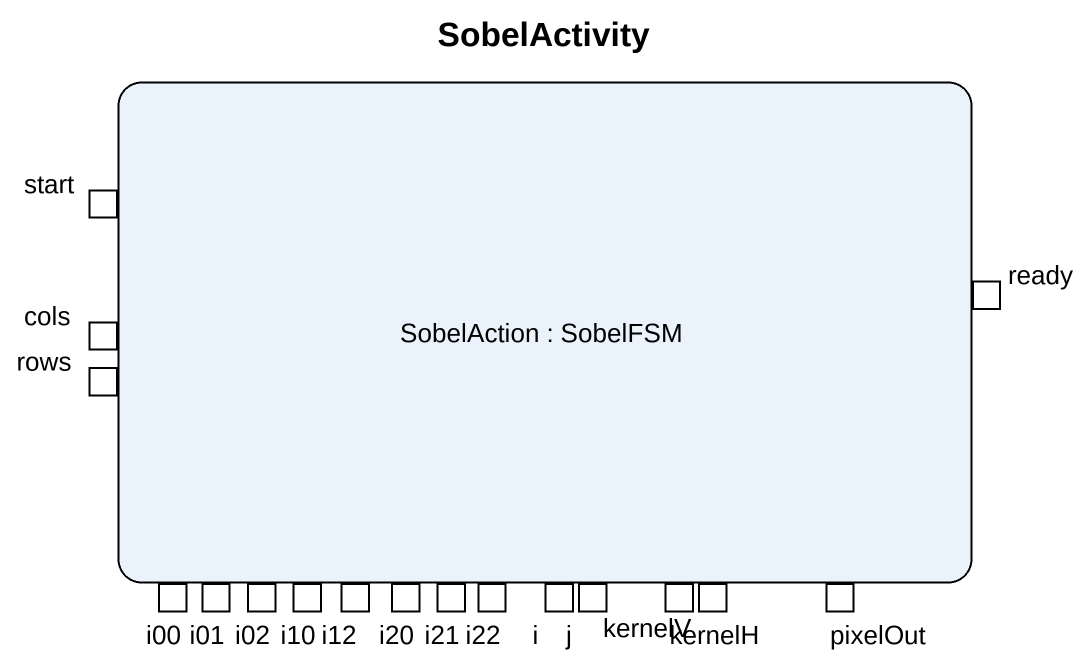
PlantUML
@startuml
title SobelActivity
hide empty description
state "SobelAction : SobelFSM" as SobelAction {
  state "start" as start_ <<inputPin>>
  state ready <<outputPin>>
  state cols <<inputPin>>
  state rows <<inputPin>>
  state i00 <<inputPin>>
  state i01 <<inputPin>>
  state i02 <<inputPin>>
  state i10 <<inputPin>>
  state i12 <<inputPin>>
  state i20 <<inputPin>>
  state i21 <<inputPin>>
  state i22 <<inputPin>>
  state i <<inputPin>>
  state j <<inputPin>>
  state kernelH <<inputPin>>
  state kernelV <<inputPin>>
  state pixelOut <<inputPin>>
}
@enduml
